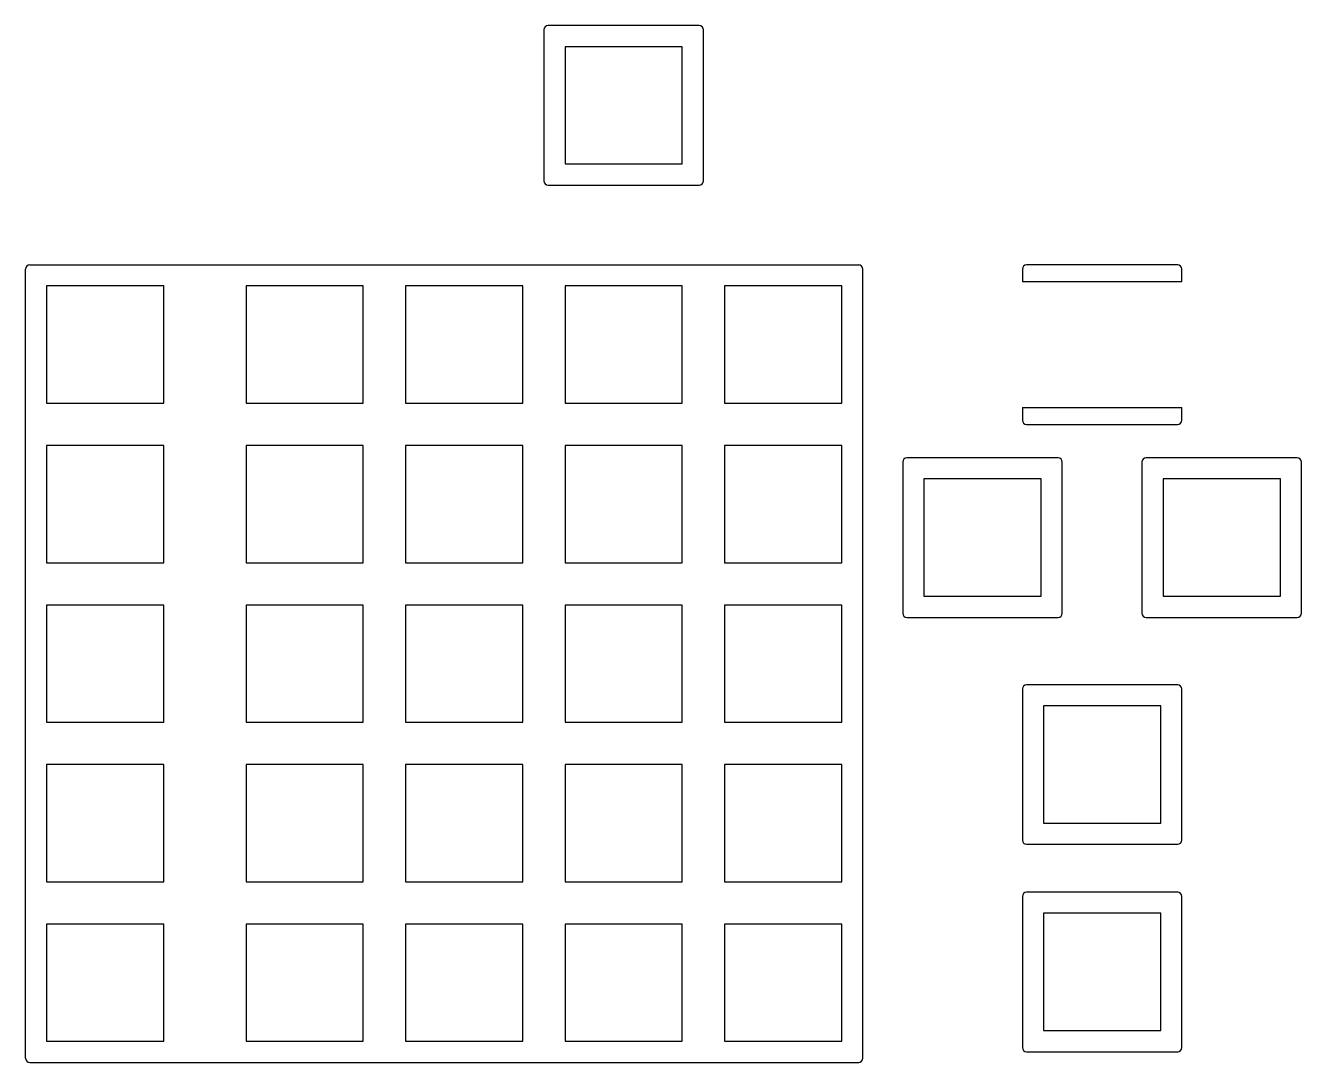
# Model space of a CAD drawing. Header units: millimetres. Extents: x 24 to 176, y 29 to 152.
import ezdxf

# ---------------------------------------------------------------- set-up
doc = ezdxf.new("R2010")
doc.units = ezdxf.units.MM

msp = doc.modelspace()

# ---------------------------------------------------------------- linework, layer by layer
for p, q in [((104.275, 152.4), (86.225, 152.4)), ((85.725, 151.9), (85.725, 133.85)), ((104.775, 133.85), (104.775, 151.9)), ((102.25, 149.875), (88.25, 149.875)), ((88.25, 149.875), (88.25, 135.875)), ((102.25, 135.875), (102.25, 149.875)), ((88.25, 135.875), (102.25, 135.875)), ((86.225, 133.35), (104.275, 133.35)), ((24.3125, 123.825), (123.325, 123.825)), ((161.425, 123.825), (143.375, 123.825)), ((23.8125, 29.075), (23.8125, 123.325)), ((123.825, 29.075), (123.825, 123.325)), ((142.875, 123.325), (142.875, 121.8)), ((161.925, 121.8), (161.925, 123.325)), ((40.3375, 121.3), (26.3375, 121.3)), ((26.3375, 121.3), (26.3375, 107.3)), ((40.3375, 107.3), (40.3375, 121.3)), ((64.15, 121.3), (50.15, 121.3)), ((50.15, 121.3), (50.15, 107.3)), ((64.15, 107.3), (64.15, 121.3)), ((83.2, 121.3), (69.2, 121.3)), ((69.2, 121.3), (69.2, 107.3)), ((83.2, 107.3), (83.2, 121.3)), ((102.25, 121.3), (88.25, 121.3)), ((88.25, 121.3), (88.25, 107.3)), ((102.25, 107.3), (102.25, 121.3)), ((121.3, 121.3), (107.3, 121.3)), ((107.3, 121.3), (107.3, 107.3)), ((121.3, 107.3), (121.3, 121.3)), ((161.925, 121.8), (142.875, 121.8)), ((26.3375, 107.3), (40.3375, 107.3)), ((50.15, 107.3), (64.15, 107.3)), ((69.2, 107.3), (83.2, 107.3)), ((88.25, 107.3), (102.25, 107.3)), ((107.3, 107.3), (121.3, 107.3)), ((142.875, 106.8), (142.875, 105.275)), ((142.875, 106.8), (161.925, 106.8)), ((161.925, 105.275), (161.925, 106.8)), ((143.375, 104.775), (161.425, 104.775)), ((40.3375, 102.25), (26.3375, 102.25)), ((26.3375, 102.25), (26.3375, 88.25)), ((40.3375, 88.25), (40.3375, 102.25)), ((64.15, 102.25), (50.15, 102.25)), ((50.15, 102.25), (50.15, 88.25)), ((64.15, 88.25), (64.15, 102.25)), ((83.2, 102.25), (69.2, 102.25)), ((69.2, 102.25), (69.2, 88.25)), ((83.2, 88.25), (83.2, 102.25)), ((102.25, 102.25), (88.25, 102.25)), ((88.25, 102.25), (88.25, 88.25)), ((102.25, 88.25), (102.25, 102.25)), ((121.3, 102.25), (107.3, 102.25)), ((107.3, 102.25), (107.3, 88.25)), ((121.3, 88.25), (121.3, 102.25)), ((147.1375, 100.775), (129.0875, 100.775)), ((175.7125, 100.775), (157.6625, 100.775)), ((128.5875, 100.275), (128.5875, 82.225)), ((147.6375, 82.225), (147.6375, 100.275)), ((157.1625, 100.275), (157.1625, 82.225)), ((176.2125, 82.225), (176.2125, 100.275)), ((145.1125, 98.25), (131.1125, 98.25)), ((131.1125, 98.25), (131.1125, 84.25)), ((145.1125, 84.25), (145.1125, 98.25)), ((173.6875, 98.25), (159.6875, 98.25)), ((159.6875, 98.25), (159.6875, 84.25)), ((173.6875, 84.25), (173.6875, 98.25)), ((26.3375, 88.25), (40.3375, 88.25)), ((50.15, 88.25), (64.15, 88.25)), ((69.2, 88.25), (83.2, 88.25)), ((88.25, 88.25), (102.25, 88.25)), ((107.3, 88.25), (121.3, 88.25)), ((131.1125, 84.25), (145.1125, 84.25)), ((159.6875, 84.25), (173.6875, 84.25)), ((40.3375, 83.2), (26.3375, 83.2)), ((26.3375, 83.2), (26.3375, 69.2)), ((40.3375, 69.2), (40.3375, 83.2)), ((64.15, 83.2), (50.15, 83.2)), ((50.15, 83.2), (50.15, 69.2)), ((64.15, 69.2), (64.15, 83.2)), ((83.2, 83.2), (69.2, 83.2)), ((69.2, 83.2), (69.2, 69.2)), ((83.2, 69.2), (83.2, 83.2)), ((102.25, 83.2), (88.25, 83.2)), ((88.25, 83.2), (88.25, 69.2)), ((102.25, 69.2), (102.25, 83.2)), ((121.3, 83.2), (107.3, 83.2)), ((107.3, 83.2), (107.3, 69.2)), ((121.3, 69.2), (121.3, 83.2)), ((129.0875, 81.725), (147.1375, 81.725)), ((157.6625, 81.725), (175.7125, 81.725)), ((142.875, 73.175), (142.875, 55.125)), ((161.425, 73.675), (143.375, 73.675)), ((161.925, 55.125), (161.925, 73.175)), ((159.4, 71.15), (145.4, 71.15)), ((145.4, 71.15), (145.4, 57.15)), ((159.4, 57.15), (159.4, 71.15)), ((26.3375, 69.2), (40.3375, 69.2)), ((50.15, 69.2), (64.15, 69.2)), ((69.2, 69.2), (83.2, 69.2)), ((88.25, 69.2), (102.25, 69.2)), ((107.3, 69.2), (121.3, 69.2)), ((40.3375, 64.15), (26.3375, 64.15)), ((26.3375, 64.15), (26.3375, 50.15)), ((40.3375, 50.15), (40.3375, 64.15)), ((64.15, 64.15), (50.15, 64.15)), ((50.15, 64.15), (50.15, 50.15)), ((64.15, 50.15), (64.15, 64.15)), ((83.2, 64.15), (69.2, 64.15)), ((69.2, 64.15), (69.2, 50.15)), ((83.2, 50.15), (83.2, 64.15)), ((102.25, 64.15), (88.25, 64.15)), ((88.25, 64.15), (88.25, 50.15)), ((102.25, 50.15), (102.25, 64.15)), ((121.3, 64.15), (107.3, 64.15)), ((107.3, 64.15), (107.3, 50.15)), ((121.3, 50.15), (121.3, 64.15)), ((145.4, 57.15), (159.4, 57.15)), ((143.375, 54.625), (161.425, 54.625)), ((26.3375, 50.15), (40.3375, 50.15)), ((50.15, 50.15), (64.15, 50.15)), ((69.2, 50.15), (83.2, 50.15)), ((88.25, 50.15), (102.25, 50.15)), ((107.3, 50.15), (121.3, 50.15)), ((161.425, 48.91), (143.375, 48.91)), ((142.875, 48.41), (142.875, 30.36)), ((161.925, 30.36), (161.925, 48.41)), ((159.4, 46.385), (145.4, 46.385)), ((145.4, 46.385), (145.4, 32.385)), ((159.4, 32.385), (159.4, 46.385)), ((40.3375, 45.1), (26.3375, 45.1)), ((26.3375, 45.1), (26.3375, 31.1)), ((40.3375, 31.1), (40.3375, 45.1)), ((64.15, 45.1), (50.15, 45.1)), ((50.15, 45.1), (50.15, 31.1)), ((64.15, 31.1), (64.15, 45.1)), ((83.2, 45.1), (69.2, 45.1)), ((69.2, 45.1), (69.2, 31.1)), ((83.2, 31.1), (83.2, 45.1)), ((102.25, 45.1), (88.25, 45.1)), ((88.25, 45.1), (88.25, 31.1)), ((102.25, 31.1), (102.25, 45.1)), ((121.3, 45.1), (107.3, 45.1)), ((107.3, 45.1), (107.3, 31.1)), ((121.3, 31.1), (121.3, 45.1)), ((145.4, 32.385), (159.4, 32.385)), ((26.3375, 31.1), (40.3375, 31.1)), ((50.15, 31.1), (64.15, 31.1)), ((69.2, 31.1), (83.2, 31.1)), ((88.25, 31.1), (102.25, 31.1)), ((107.3, 31.1), (121.3, 31.1)), ((143.375, 29.86), (161.425, 29.86)), ((24.3125, 28.575), (123.325, 28.575))]:
    msp.add_line(p, q)
for centre, start, end in [((86.225, 151.9), 90, 180), ((104.275, 151.9), 0, 90), ((86.225, 133.85), 180, 270), ((104.275, 133.85), 270, 360), ((24.3125, 123.325), 90, 180), ((123.325, 123.325), 0, 90), ((143.375, 123.325), 90, 180), ((161.425, 123.325), 0, 90), ((143.375, 105.275), 180, 270), ((161.425, 105.275), 270, 360), ((129.0875, 100.275), 90, 180), ((147.1375, 100.275), 0, 90), ((157.6625, 100.275), 90, 180), ((175.7125, 100.275), 0, 90), ((129.0875, 82.225), 180, 270), ((147.1375, 82.225), 270, 360), ((157.6625, 82.225), 180, 270), ((175.7125, 82.225), 270, 360), ((143.375, 73.175), 90, 180), ((161.425, 73.175), 0, 90), ((143.375, 55.125), 180, 270), ((161.425, 55.125), 270, 360), ((143.375, 48.41), 90, 180), ((161.425, 48.41), 0, 90), ((24.3125, 29.075), 180, 270), ((123.325, 29.075), 270, 360), ((143.375, 30.36), 180, 270), ((161.425, 30.36), 270, 360)]:
    msp.add_arc(centre, 0.5, start, end)

doc.saveas('drawing.dxf')
